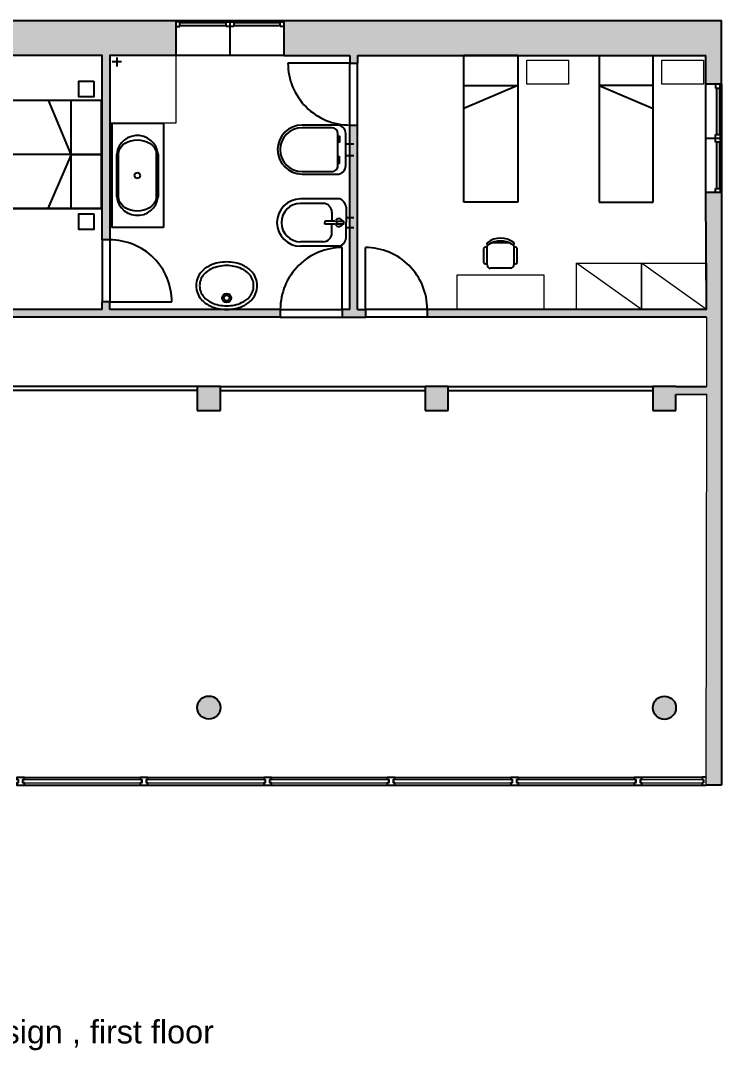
# Model space of a CAD drawing. Header units: millimetres. Extents: x 1227 to 5452, y 1361 to 9588.
# Drawn here: x 4534 to 5442, y 5718 to 7052 of the extents above; entities that cross this region are included whole.
import ezdxf

# ---------------------------------------------------------------- set-up
doc = ezdxf.new("R2010")
doc.units = ezdxf.units.MM
doc.linetypes.add('ACAD_ISO02W100', pattern=[15, 12, -3])
doc.linetypes.add('ELGO_LTYPE0', pattern=[0])
for name, color, linetype in [('furnitures', 3, 'Continuous'), ('glass', 4, 'Continuous'), ('infissi', 8, 'Continuous'), ('linee a vista', 5, 'Continuous'), ('sectioned walls', 7, 'Continuous')]:
    doc.layers.add(name, color=color, linetype=linetype)
doc.styles.get("Standard").update_dxf_attribs({"font": 'arial.ttf'})

# ---------------------------------------------------------------- blocks, each defined once
blk = doc.blocks.new('king bed')
at = {"layer": 'furnitures'}
for p, q in [((70, -39.1), (70, 0)), ((70, 0), (70, -190)), ((70, 0), (140, 0)), ((70, -39.1), (70, 0)), ((70, 0), (70, -190)), ((140, 0), (140, -39.1)), ((140, -190), (140, 0)), ((140, -39.1), (0, -39.1)), ((70, -39.1), (0, -68.4)), ((70, -39.1), (140, -68.9)), ((140, -39.1), (70, -39.1)), ((70, -190), (140, -190))]:
    blk.add_line(p, q, dxfattribs=at)
for points in [[(0, -190), (0, 0), (140, 0), (140, -190)], [(-24.7, -9.7), (-4.6, -9.7), (-4.6, -29), (-24.7, -29)], [(147, -9.7), (167.1, -9.7), (167.1, -29), (147, -29)]]:
    blk.add_lwpolyline(points, close=True, dxfattribs=at)
blk = doc.blocks.new('s_92')
at = {"color": 0, "linetype": 'ELGO_LTYPE0'}
for p, q in [((-184.5, 0), (-184.5, -371.9)), ((-184.5, 0), (0, 0)), ((0, 0), (0, -371.9)), ((-144.7, -77.3), (-136.4, -71.1)), ((-136.4, -71.1), (-126.7, -65.9)), ((-126.7, -65.9), (-115.9, -62.1)), ((-115.9, -62.1), (-104.6, -59.9)), ((-104.6, -59.9), (-93, -59.1)), ((-93, -59.1), (-81.4, -59.9)), ((-81.4, -59.9), (-70.1, -62.1)), ((-70.1, -62.1), (-59.3, -65.9)), ((-59.3, -65.9), (-49.5, -71.1)), ((-49.5, -71.1), (-41.3, -77.3)), ((-166.6, -262), (-166.6, -109.8)), ((-160.4, -109.8), (-159.3, -100.9)), ((-160.4, -262), (-160.4, -109.8)), ((-159.3, -100.9), (-156.3, -92.4)), ((-156.3, -92.4), (-151.3, -84.5)), ((-151.3, -84.5), (-144.7, -77.3)), ((-41.3, -77.3), (-34.6, -84.5)), ((-34.6, -84.5), (-29.7, -92.4)), ((-29.7, -92.4), (-26.6, -100.9)), ((-26.6, -100.9), (-25.6, -109.8)), ((-25.6, -109.8), (-25.6, -262)), ((-19.3, -109.8), (-19.3, -262)), ((-99.8, -178.5), (-104.1, -184.8)), ((-91.6, -176.6), (-99.8, -178.5)), ((-84.2, -180.2), (-91.6, -176.6)), ((-81.9, -187.1), (-84.2, -180.2)), ((-23.1, -178.5), (-23.4, -184.8)), ((-22.6, -176.6), (-23.1, -178.5)), ((-22.2, -180.2), (-22.6, -176.6)), ((-22.6, -176.6), (-20.5, -176.6)), ((-22.1, -187.1), (-22.2, -180.2)), ((-104.1, -184.8), (-101.8, -191.7)), ((-101.8, -191.7), (-94.4, -195.2)), ((-94.4, -195.2), (-86.1, -193.3)), ((-86.1, -193.3), (-81.9, -187.1)), ((-23.4, -184.8), (-23.3, -191.7)), ((-23.3, -191.7), (-22.8, -195.2)), ((-22.8, -195.2), (-22.3, -193.3)), ((-22.8, -195.2), (-20.7, -195.2)), ((-22.3, -193.3), (-22.1, -187.1)), ((-159.3, -270.9), (-160.4, -262)), ((-156.3, -279.5), (-159.3, -270.9)), ((-151.3, -287.4), (-156.3, -279.5)), ((-144.7, -294.6), (-151.3, -287.4)), ((-34.6, -287.4), (-41.3, -294.6)), ((-29.7, -279.5), (-34.6, -287.4)), ((-26.6, -270.9), (-29.7, -279.5)), ((-25.6, -262), (-26.6, -270.9)), ((-136.4, -300.8), (-144.7, -294.6)), ((-126.7, -306), (-136.4, -300.8)), ((-115.9, -309.7), (-126.7, -306)), ((-104.6, -312), (-115.9, -309.7)), ((-93, -312.7), (-104.6, -312)), ((-81.4, -312), (-93, -312.7)), ((-70.1, -309.7), (-81.4, -312)), ((-59.3, -306), (-70.1, -309.7)), ((-49.5, -300.8), (-59.3, -306)), ((-41.3, -294.6), (-49.5, -300.8)), ((0, -371.9), (-184.5, -371.9))]:
    blk.add_line(p, q, dxfattribs=at)
at = {"linetype": 'Continuous'}
for centre, start, end in [((-93, -117.6), 354.0196, 174.0196), ((-93, -254.3), 185.9804, 5.9804)]:
    blk.add_arc(centre, 74, start, end, dxfattribs=at)

msp = doc.modelspace()

# ---------------------------------------------------------------- hatches: boundary and pattern name
at = {"layer": 'sectioned walls'}
h = msp.add_hatch(color=256, dxfattribs=at)
h.dxf.hatch_style = 1
h.paths.add_polyline_path([(3840.7, 7052.135), (3473.683, 7052.133), (3473.685, 6546.995), (3503.685, 6546.995), (3503.685, 6577.089), (3493.945, 6577.089), (3493.945, 7007.141), (3850.731, 7007.135), (3850.7, 7017.17), (3840.7, 7017.17)])
h.paths.add_polyline_path([(4264.95, 7052.136), (3940.928, 7052.135), (3940.928, 7017.414), (3930.928, 7017.414), (3930.959, 7007.135), (4172.41, 7007.135), (4172.41, 6667.914), (4192.415, 6667.921), (4192.385, 6677.914), (4182.415, 6677.914), (4182.415, 7007.135), (4264.95, 7007.135)])
h.paths.add_polyline_path([(4870.166, 6678.189), (4649.241, 6677.914), (4649.234, 6687.91), (4639.269, 6687.941), (4639.241, 6677.914), (4272.612, 6677.914), (4272.644, 6667.949), (4870.135, 6668.159)])
h.paths.add_polyline_path([(4980.332, 6677.914), (4970.363, 6677.914), (4970.334, 6916.879), (4960.37, 6916.91), (4960.363, 6677.914), (4950.393, 6677.914), (4950.363, 6667.914), (4980.363, 6667.914)])
h.paths.add_polyline_path([(5441.589, 6829.608), (5421.543, 6829.608), (5422.284, 6677.914), (5060.56, 6678.193), (5060.591, 6667.914), (5422.284, 6667.914), (5422.174, 6578.183), (5382.738, 6578.086), (5352.738, 6578.086), (5352.738, 6546.995), (5382.738, 6547.081), (5382.738, 6568.086), (5422.162, 6568.183), (5421.543, 6062.137), (5441.589, 6062.137)])
h = msp.add_hatch(color=256, dxfattribs=at)
h.dxf.hatch_style = 1
h.paths.add_polyline_path([(4734.802, 7052.135), (4404.95, 7052.136), (4404.95, 7007.135), (4639.269, 7007.135), (4639.269, 6768.169), (4649.234, 6768.138), (4649.514, 7007.135), (4734.802, 7007.135)])
h = msp.add_hatch(color=256, dxfattribs=at)
h.dxf.hatch_style = 1
h.paths.add_polyline_path([(5441.589, 7052.135), (4874.802, 7052.135), (4874.802, 7007.135), (4960.363, 7007.135), (4960.37, 6997.138), (4970.363, 6997.107), (4970.363, 6997.135), (4970.363, 7007.135), (5421.543, 7007.135), (5421.543, 6969.608), (5441.588, 6969.608)])
h = msp.add_hatch(color=256, dxfattribs=at)
h.dxf.hatch_style = 1
h.paths.add_polyline_path([(3810.53, 6578.086), (3780.53, 6578.086), (3780.53, 6546.995), (3810.53, 6547.081)])
h.paths.add_polyline_path([(4202.409, 6578.086), (4172.409, 6578.086), (4172.409, 6546.995), (4202.409, 6547.081)])
h.paths.add_polyline_path([(4497.491, 6578.043), (4467.491, 6578.043), (4467.491, 6546.952), (4497.491, 6547.038)])
h.paths.add_polyline_path([(4792.574, 6578.086), (4762.574, 6578.086), (4762.574, 6546.995), (4792.574, 6547.081)])
h.paths.add_polyline_path([(5087.656, 6578.086), (5057.656, 6578.086), (5057.656, 6546.995), (5087.656, 6547.081)])
h = msp.add_hatch(color=256, dxfattribs=at)
h.dxf.hatch_style = 1
h.paths.add_polyline_path([(5382.738, 6162.206, 1), (5352.738, 6162.206, 1)])
h.paths.add_polyline_path([(4762.574, 6162.423, 1), (4792.574, 6162.423, 1)])
h.paths.add_polyline_path([(4172.409, 6162.634, 1), (4202.409, 6162.634, 1)])
h.paths.add_polyline_path([(3582.244, 6162.634, 1), (3612.244, 6162.634, 1)])

# ---------------------------------------------------------------- linework, layer by layer
for p, q in [((4874.802, 7052.135), (5441.589, 7052.135)), ((4960.363, 7007.135), (4960.37, 6997.138)), ((4970.363, 7007.135), (5421.543, 7007.135)), ((4970.363, 7007.135), (4970.363, 6997.135)), ((4960.363, 6677.914), (4960.37, 6916.909)), ((4970.363, 6677.914), (4970.334, 6916.879)), ((5441.589, 6829.608), (5441.589, 6062.137)), ((4639.241, 6677.914), (4639.269, 6687.879)), ((4649.241, 6677.914), (4649.234, 6687.909)), ((4639.241, 6677.914), (4272.613, 6677.914)), ((4870.166, 6678.189), (4649.241, 6677.914)), ((4960.363, 6677.914), (4950.394, 6677.914)), ((4970.363, 6677.914), (4980.331, 6677.914)), ((5422.284, 6677.914), (5060.559, 6678.193)), ((4870.135, 6668.159), (4272.644, 6667.949)), ((4950.363, 6667.914), (4980.363, 6667.914)), ((5422.284, 6667.914), (5060.591, 6667.914)), ((4762.574, 6578.086), (4762.574, 6546.995)), ((4792.574, 6578.086), (4762.574, 6578.086)), ((4792.574, 6546.995), (4792.574, 6578.086)), ((5057.656, 6578.086), (5057.656, 6546.995)), ((5087.656, 6578.086), (5057.656, 6578.086)), ((5087.656, 6546.995), (5087.656, 6578.086)), ((5352.738, 6578.086), (5352.738, 6546.995)), ((5382.738, 6578.086), (5352.738, 6578.086)), ((5382.738, 6578.086), (5422.174, 6578.183)), ((5382.738, 6568.086), (5422.162, 6568.183)), ((5382.738, 6546.995), (5382.738, 6568.086)), ((4762.574, 6546.995), (4792.573, 6547.081)), ((5057.656, 6546.995), (5087.656, 6547.081)), ((5352.738, 6546.995), (5382.738, 6547.081)), ((5441.589, 6062.137), (5421.543, 6062.137))]:
    msp.add_line(p, q)
at = {"layer": 'furnitures'}
for p, q in [((4658.42, 7004.543), (4658.42, 6992.769)), ((5177.99, 7007.135), (5107.99, 7007.135)), ((5107.99, 6817.135), (5107.99, 7007.135)), ((5177.99, 7007.135), (5177.99, 6817.135)), ((5283.087, 7007.135), (5353.087, 7007.135)), ((5283.087, 7007.135), (5283.087, 6817.135)), ((5353.087, 6817.135), (5353.087, 7007.135)), ((4664.307, 6998.656), (4652.533, 6998.656)), ((5177.99, 6968.048), (5107.99, 6938.283)), ((5107.99, 6968.048), (5177.99, 6968.048)), ((5283.087, 6968.048), (5353.087, 6938.283)), ((5353.087, 6968.048), (5283.087, 6968.048)), ((5177.99, 6817.135), (5107.99, 6817.135)), ((5283.087, 6817.135), (5353.087, 6817.135))]:
    msp.add_line(p, q, dxfattribs=at)
at = {"layer": 'furnitures', "ltscale": 0.5}
for p, q in [((4954.999, 6892.607), (4965.249, 6892.612)), ((4955.003, 6877.468), (4965.253, 6877.468)), ((4947.218, 6821.198), (4896.476, 6821.198)), ((4925.657, 6815.454), (4896.476, 6815.454)), ((4936.996, 6803.965), (4936.996, 6792.567)), ((4955.478, 6810.466), (4955.478, 6790.546)), ((4940.467, 6792.567), (4927.613, 6792.567)), ((4927.613, 6792.567), (4927.613, 6790.546)), ((4927.613, 6788.525), (4927.613, 6790.546)), ((4940.467, 6788.525), (4927.613, 6788.525)), ((4936.996, 6777.126), (4936.996, 6788.525)), ((4955.478, 6797.123), (4965.253, 6797.123)), ((4955.478, 6770.625), (4955.478, 6790.546)), ((4955.478, 6783.968), (4965.253, 6783.968)), ((4925.657, 6765.637), (4896.476, 6765.637)), ((4947.218, 6759.894), (4896.476, 6759.894))]:
    msp.add_line(p, q, dxfattribs=at)
at = {"layer": 'furnitures', "color": 3}
for p, q in [((5144.737, 6764.539), (5166.191, 6764.582)), ((5133.889, 6738.745), (5133.852, 6757.128)), ((5138.22, 6735.69), (5138.171, 6760.201)), ((5172.775, 6760.27), (5172.824, 6735.759)), ((5177.143, 6738.831), (5177.106, 6757.215)), ((5168.507, 6731.425), (5142.554, 6731.373))]:
    msp.add_line(p, q, dxfattribs=at)
at = {"layer": 'furnitures', "lineweight": 9}
for p, q in [((5337.983, 6677.914), (5253.682, 6737.914)), ((5422.284, 6677.914), (5337.983, 6737.914))]:
    msp.add_line(p, q, dxfattribs=at)
for points in [[(4649.514, 7007.135), (4734.972, 7006.982), (4734.972, 6919.126), (4649.514, 6919.279)], [(5243.442, 6969.608), (5189.43, 6969.608), (5189.43, 7000.792), (5243.442, 7000.792)], [(5418.399, 6969.608), (5364.387, 6969.608), (5364.387, 7000.792), (5418.399, 7000.792)], [(5337.983, 6737.914), (5337.983, 6677.914), (5253.682, 6677.914), (5253.682, 6737.914)], [(5422.284, 6737.914), (5422.284, 6677.914), (5337.983, 6677.914), (5337.983, 6737.914)], [(5211.696, 6678.077), (5099.365, 6678.077), (5099.365, 6723.077), (5211.696, 6723.077)]]:
    msp.add_lwpolyline(points, close=True, dxfattribs=at)
at = {"layer": 'furnitures', "ltscale": 0.5}
for points in [[(4955.003, 6905.616, 0.41421356), (4943.808, 6916.81), (4898.38, 6916.81, 1), (4898.38, 6853.269), (4943.607, 6853.269, 0.42006988), (4955.003, 6864.484)], [(4944.667, 6905.616, 0.41421356), (4936.84, 6913.443), (4898.38, 6913.443, 1), (4898.38, 6856.637), (4936.671, 6856.637, 0.42122012), (4944.667, 6864.48)]]:
    msp.add_lwpolyline(points, format="xyb", close=True, dxfattribs=at)
for points in [[(4944.667, 6902.515), (4947.021, 6902.515), (4947.021, 6894.517), (4944.667, 6894.517)], [(4944.667, 6867.585), (4947.021, 6867.585), (4947.021, 6875.582), (4944.667, 6875.582)], [(4943.583, 6792.567), (4952.224, 6792.567), (4952.224, 6788.525), (4943.583, 6788.525)]]:
    msp.add_lwpolyline(points, close=True, dxfattribs=at)
at = {"layer": 'furnitures'}
for radius in [5.834, 3.578]:
    msp.add_circle((4800.623, 6692.883), radius, dxfattribs=at)
at = {"layer": 'furnitures', "ltscale": 0.5}
for centre, radius, start, end in [((4896.476, 6790.546), 30.652, 90, 270), ((4896.476, 6790.546), 24.909, 90, 270), ((4925.184, 6803.647), 11.817, 1.544628, 87.703979), ((4942.753, 6809.216), 12.786, 5.610197, 69.562712), ((4940.467, 6794.22), 1.653, 270, 327.021591), ((4940.467, 6786.872), 1.653, 32.978409, 90), ((4946.129, 6790.546), 5.096, 23.360972, 147.021591), ((4946.129, 6790.546), 5.096, 212.978409, 336.639028), ((4925.184, 6777.445), 11.817, 272.296021, 358.455372), ((4942.753, 6771.875), 12.786, 290.437288, 354.389803)]:
    msp.add_arc(centre, radius, start, end, dxfattribs=at)
at = {"layer": 'furnitures', "color": 3}
for centre, radius, start, end in [((5139.432, 6763.584), 1.581, 143.42453, 302.142007), ((5155.51, 6741.492), 28.836, 53.244696, 126.984492), ((5142.497, 6760.209), 4.325, 152.530153, 180.114594), ((5155.517, 6738.354), 28.318, 57.690347, 122.538842), ((5171.5, 6763.648), 1.581, 238.087182, 36.804659), ((5168.449, 6760.261), 4.325, 0.114594, 27.699035), ((5136.016, 6756.502), 2.253, 16.374799, 163.854389), ((5174.945, 6756.579), 2.253, 16.374799, 163.854389), ((5136.05, 6739.38), 2.253, 196.374799, 343.854389), ((5142.546, 6735.698), 4.325, 180.114594, 270.114594), ((5168.498, 6735.75), 4.325, 270.114594, 0.114594), ((5174.979, 6739.458), 2.253, 196.374799, 343.854389)]:
    msp.add_arc(centre, radius, start, end, dxfattribs=at)
at = {"layer": 'furnitures'}
for centre, radius, start, end in [((4792.86, 6704.322), 33.606, 113.725234, 138.80439), ((4800.623, 6686.66), 52.899, 90, 113.725234), ((4800.623, 6686.66), 52.899, 66.274766, 90), ((4808.385, 6704.322), 33.606, 41.19561, 66.274766), ((4787.709, 6708.831), 26.761, 138.80439, 180), ((4787.709, 6708.831), 22.093, 138.80439, 180), ((4792.86, 6704.322), 28.939, 113.725234, 138.80439), ((4800.623, 6686.66), 48.231, 90, 113.725234), ((4800.623, 6686.66), 48.231, 66.274766, 90), ((4808.385, 6704.322), 28.939, 41.19561, 66.274766), ((4813.536, 6708.831), 22.093, 0, 41.19561), ((4813.536, 6708.831), 26.761, 0, 41.19561), ((4787.709, 6708.831), 26.761, 180, 221.19561), ((4787.709, 6708.831), 22.093, 180, 221.19561), ((4813.536, 6708.831), 22.093, 318.80439, 0), ((4813.536, 6708.831), 26.761, 318.80439, 0), ((4792.86, 6713.339), 33.606, 221.19561, 246.274766), ((4792.86, 6713.339), 28.939, 221.19561, 246.274766), ((4800.623, 6731.001), 52.899, 246.274766, 270), ((4800.623, 6731.001), 48.231, 246.274766, 270), ((4800.623, 6731.001), 48.231, 270, 293.725234), ((4800.623, 6731.001), 52.899, 270, 293.725234), ((4808.385, 6713.339), 28.939, 293.725234, 318.80439), ((4808.385, 6713.339), 33.606, 293.725234, 318.80439)]:
    msp.add_arc(centre, radius, start, end, dxfattribs=at)
at = {"layer": 'glass'}
for p, q in [((4739.802, 7049.635), (4799.802, 7049.635)), ((4739.802, 7045.635), (4799.802, 7045.635)), ((4809.802, 7049.635), (4869.802, 7049.635)), ((4809.802, 7045.635), (4869.802, 7045.635)), ((5435.088, 6964.608), (5435.088, 6904.608)), ((5439.088, 6964.608), (5439.088, 6904.608)), ((5435.088, 6894.608), (5435.088, 6834.608)), ((5439.088, 6894.608), (5439.088, 6834.608))]:
    msp.add_line(p, q, dxfattribs=at)
at = {"layer": 'glass', "color": 0, "lineweight": 0}
for p, q in [((5422.284, 6667.914), (5422.174, 6578.183)), ((5422.162, 6568.183), (5421.543, 6062.137))]:
    msp.add_line(p, q, dxfattribs=at)
at = {"layer": 'glass', "color": 8}
for p, q in [((4538.685, 6072.104), (4688.685, 6072.104)), ((4698.685, 6072.104), (4848.685, 6072.104)), ((4858.685, 6072.104), (5008.685, 6072.104)), ((5018.685, 6072.104), (5168.685, 6072.104)), ((5178.685, 6072.104), (5328.685, 6072.104)), ((5338.685, 6072.137), (5416.543, 6072.137)), ((4538.685, 6062.104), (4688.685, 6062.104)), ((4698.685, 6062.104), (4848.685, 6062.104)), ((4858.685, 6062.104), (5008.685, 6062.104)), ((5018.685, 6062.104), (5168.685, 6062.104)), ((5178.685, 6062.104), (5328.685, 6062.104)), ((5338.685, 6062.137), (5416.543, 6062.137))]:
    msp.add_line(p, q, dxfattribs=at)
at = {"layer": 'glass', "color": 4, "linetype": 'Continuous', "lineweight": 0}
for p, q in [((4538.685, 6069.104), (4688.685, 6069.104)), ((4698.685, 6069.104), (4848.685, 6069.104)), ((4858.685, 6069.104), (5008.685, 6069.104)), ((5018.685, 6069.104), (5168.685, 6069.104)), ((5178.685, 6069.104), (5328.685, 6069.104)), ((5338.685, 6069.104), (5416.543, 6069.137)), ((4538.685, 6065.104), (4688.685, 6065.104)), ((4698.685, 6065.104), (4848.685, 6065.104)), ((4858.685, 6065.104), (5008.685, 6065.104)), ((5018.685, 6065.104), (5168.685, 6065.104)), ((5178.685, 6065.104), (5328.685, 6065.104)), ((5338.685, 6065.137), (5416.543, 6065.137))]:
    msp.add_line(p, q, dxfattribs=at)
at = {"layer": 'infissi'}
for p, q in [((4734.802, 7052.135), (4874.802, 7052.135)), ((4804.802, 7052.135), (4804.802, 7007.135)), ((4874.802, 7007.135), (4734.802, 7007.135)), ((4960.09, 6997.138), (4880.09, 6997.138)), ((4960.09, 6997.138), (4970.363, 6997.107)), ((4960.37, 6916.909), (4960.37, 6997.138)), ((4970.334, 6916.879), (4970.363, 6997.135)), ((5421.543, 6829.608), (5421.543, 6969.608)), ((5441.588, 6969.608), (5441.589, 6829.608)), ((4960.37, 6916.91), (4970.334, 6916.879)), ((5441.589, 6899.608), (5421.543, 6899.566)), ((4639.269, 6768.169), (4639.241, 6687.913)), ((4649.234, 6768.138), (4639.269, 6768.169)), ((4649.234, 6768.138), (4649.234, 6687.909)), ((4950.394, 6678.193), (4950.394, 6758.193)), ((4980.331, 6678.193), (4980.331, 6758.193)), ((4649.513, 6687.909), (4639.241, 6687.941)), ((4649.513, 6687.909), (4729.513, 6687.909)), ((4870.166, 6678.193), (4870.135, 6668.159)), ((4870.166, 6678.193), (4950.394, 6677.914)), ((4950.394, 6678.193), (4950.363, 6667.914)), ((5060.56, 6678.193), (4980.331, 6677.914)), ((4980.331, 6678.193), (4980.363, 6667.914)), ((5060.56, 6678.193), (5060.591, 6667.914)), ((4870.169, 6668.163), (4950.363, 6667.914)), ((5060.591, 6667.914), (4980.363, 6667.914))]:
    msp.add_line(p, q, dxfattribs=at)
at = {"layer": 'infissi', "color": 3}
for p, q in [((4739.802, 7050.635), (4734.802, 7050.635)), ((4734.802, 7044.635), (4739.802, 7044.635)), ((4739.802, 7044.635), (4739.802, 7050.635)), ((4799.802, 7044.635), (4799.802, 7050.635)), ((4799.802, 7050.635), (4804.802, 7050.635)), ((4804.802, 7044.635), (4799.802, 7044.635)), ((4804.802, 7050.635), (4809.802, 7050.635)), ((4804.802, 7050.635), (4804.802, 7044.635)), ((4809.802, 7044.635), (4804.802, 7044.635)), ((4809.802, 7050.635), (4809.802, 7044.635)), ((4869.802, 7044.635), (4869.802, 7050.635)), ((4869.802, 7050.635), (4874.802, 7050.635)), ((4874.802, 7044.635), (4869.802, 7044.635)), ((5434.088, 6969.608), (5434.088, 6964.608)), ((5434.088, 6964.608), (5440.088, 6964.608)), ((5440.088, 6964.608), (5440.088, 6969.608)), ((5434.088, 6904.608), (5440.088, 6904.608)), ((5434.088, 6899.608), (5434.088, 6904.608)), ((5434.088, 6894.608), (5434.088, 6899.608)), ((5440.088, 6899.608), (5434.088, 6899.608)), ((5440.088, 6904.608), (5440.088, 6899.608)), ((5440.088, 6899.608), (5440.088, 6894.608)), ((5440.088, 6894.608), (5434.088, 6894.608)), ((5434.088, 6829.608), (5434.088, 6834.608)), ((5434.088, 6834.608), (5440.088, 6834.608)), ((5440.088, 6834.608), (5440.088, 6829.608))]:
    msp.add_line(p, q, dxfattribs=at)
at = {"layer": 'infissi'}
for centre, radius, start, end in [((4960.09, 6996.911), 80.001, 179.83701, 270.20012), ((4649.514, 6688.137), 80.001, 359.83701, 90.20012), ((4950.166, 6678.194), 80, 89.836763, 180.000699), ((4980.559, 6678.194), 80, 359.999301, 90.163237)]:
    msp.add_arc(centre, radius, start, end, dxfattribs=at)
at = {"layer": 'linee a vista'}
for p, q in [((4762.574, 6578.086), (4497.491, 6578.086)), ((4792.574, 6578.086), (5057.656, 6578.086)), ((5087.656, 6578.086), (5352.738, 6578.086)), ((4762.574, 6573.086), (4497.491, 6573.086)), ((4792.574, 6573.086), (5057.656, 6573.086)), ((5087.656, 6573.086), (5352.738, 6573.086))]:
    msp.add_line(p, q, dxfattribs=at)
at = {"layer": 'sectioned walls'}
for p, q in [((4874.802, 7052.135), (4874.802, 7007.135)), ((5441.588, 6969.608), (5441.589, 7052.135)), ((4874.802, 7007.135), (4960.363, 7007.135)), ((5421.543, 6969.608), (5421.543, 7007.135)), ((5441.588, 6969.608), (5421.543, 6969.608)), ((5441.543, 6829.608), (5421.543, 6829.608)), ((5422.284, 6677.914), (5421.543, 6829.608)), ((5421.543, 6072.137), (5416.543, 6072.137)), ((5416.543, 6072.137), (5416.543, 6069.137)), ((5416.543, 6069.137), (5418.543, 6069.137)), ((5418.543, 6069.137), (5418.543, 6065.137)), ((5418.543, 6065.137), (5416.543, 6065.137)), ((5416.543, 6065.137), (5416.543, 6062.137)), ((5416.543, 6062.137), (5421.543, 6062.137))]:
    msp.add_line(p, q, dxfattribs=at)
for points in [[(4404.95, 7052.136), (4734.802, 7052.135), (4734.802, 7007.135), (4649.514, 7007.135), (4649.234, 6768.138)], [(4639.269, 6768.169), (4639.269, 7007.135), (4404.95, 7007.135), (4404.95, 7052.136)]]:
    msp.add_lwpolyline(points, dxfattribs=at)
for points in [[(4538.685, 6072.104), (4528.685, 6072.104), (4528.685, 6069.104), (4530.685, 6069.104), (4530.685, 6065.104), (4528.685, 6065.104), (4528.685, 6062.104), (4538.685, 6062.104), (4538.685, 6065.104), (4536.685, 6065.104), (4536.685, 6069.104), (4538.685, 6069.104)], [(4698.685, 6072.104), (4688.685, 6072.104), (4688.685, 6069.104), (4690.685, 6069.104), (4690.685, 6065.104), (4688.685, 6065.104), (4688.685, 6062.104), (4698.685, 6062.104), (4698.685, 6065.104), (4696.685, 6065.104), (4696.685, 6069.104), (4698.685, 6069.104)], [(4858.685, 6072.104), (4848.685, 6072.104), (4848.685, 6069.104), (4850.685, 6069.104), (4850.685, 6065.104), (4848.685, 6065.104), (4848.685, 6062.104), (4858.685, 6062.104), (4858.685, 6065.104), (4856.685, 6065.104), (4856.685, 6069.104), (4858.685, 6069.104)], [(5018.685, 6072.104), (5008.685, 6072.104), (5008.685, 6069.104), (5010.685, 6069.104), (5010.685, 6065.104), (5008.685, 6065.104), (5008.685, 6062.104), (5018.685, 6062.104), (5018.685, 6065.104), (5016.685, 6065.104), (5016.685, 6069.104), (5018.685, 6069.104)], [(5178.685, 6072.104), (5168.685, 6072.104), (5168.685, 6069.104), (5170.685, 6069.104), (5170.685, 6065.104), (5168.685, 6065.104), (5168.685, 6062.104), (5178.685, 6062.104), (5178.685, 6065.104), (5176.685, 6065.104), (5176.685, 6069.104), (5178.685, 6069.104)], [(5338.685, 6072.104), (5328.685, 6072.104), (5328.685, 6069.104), (5330.685, 6069.104), (5330.685, 6065.104), (5328.685, 6065.104), (5328.685, 6062.104), (5338.685, 6062.104), (5338.685, 6065.104), (5336.685, 6065.104), (5336.685, 6069.104), (5338.685, 6069.104)]]:
    msp.add_lwpolyline(points, close=True, dxfattribs=at)
for centre in [(4777.574, 6162.423), (5367.738, 6162.206)]:
    msp.add_circle(centre, 15, dxfattribs=at)

# ---------------------------------------------------------------- block references
at = {"layer": 'furnitures', "rotation": 270}
msp.add_blockref('king bed', (4638.093, 6948.896), dxfattribs=at)
at = {"layer": 'furnitures', "xscale": 0.3634440232863976, "yscale": 0.3634440232863976, "zscale": 0.3634440232863976}
msp.add_blockref('s_92', (4718.795, 6919.155), dxfattribs=at)

# ---------------------------------------------------------------- texts
at = {"layer": 'linee a vista', "color": 3, "linetype": 'ACAD_ISO02W100', "lineweight": 0, "insert": (4294.959, 5757.51), "char_height": 30, "attachment_point": 1}
msp.add_mtext_dynamic_manual_height_columns('previous design , first floor', width=567.98381, gutter_width=12.5, heights=[0], dxfattribs=at)

doc.saveas('drawing.dxf')
